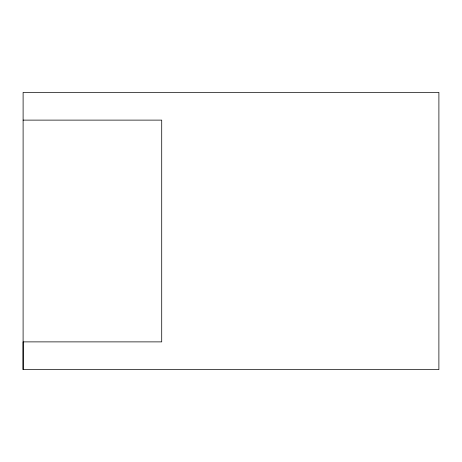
<?xml version="1.0" encoding="UTF-8"?>
<svg xmlns="http://www.w3.org/2000/svg" width="462" height="462" viewBox="0 0 462 462"><rect width="100%" height="100%" fill="white"/><g stroke="black" fill="none" stroke-linecap="round" stroke-linejoin="round"><path stroke-width="0.69" d="M23.1 369.6L23.112 92.394L438.9 92.394L438.888 369.606L23.1 369.6L23.112 341.88L161.712 341.88L161.712 120.12L23.112 120.12"/></g></svg>
